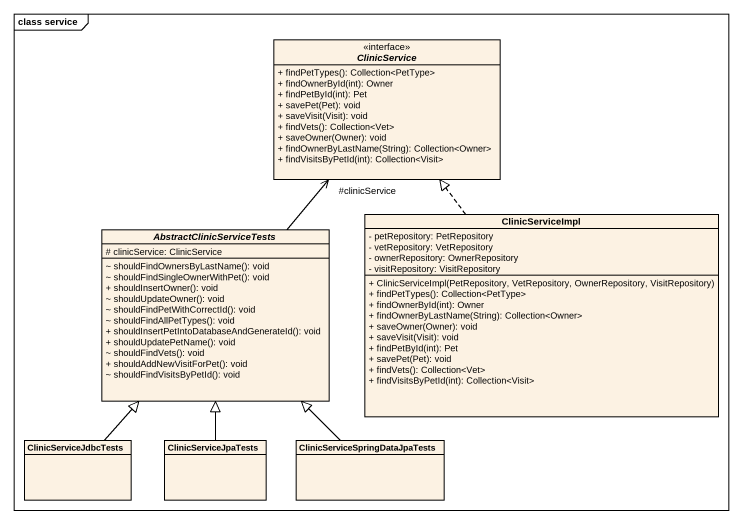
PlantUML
@startuml
mainframe class service
hide circle
hide empty members
skinparam classAttributeIconSize 0
interface ClinicService <<interface>> {
  + findPetTypes(): Collection<PetType>
  + findOwnerById(int): Owner
  + findPetById(int): Pet
  + savePet(Pet): void
  + saveVisit(Visit): void
  + findVets(): Collection<Vet>
  + saveOwner(Owner): void
  + findOwnerByLastName(String): Collection<Owner>
  + findVisitsByPetId(int): Collection<Visit>
}
class ClinicServiceImpl {
  - petRepository: PetRepository
  - vetRepository: VetRepository
  - ownerRepository: OwnerRepository
  - visitRepository: VisitRepository
  + ClinicServiceImpl(PetRepository, VetRepository, OwnerRepository, VisitRepository)
  + findPetTypes(): Collection<PetType>
  + findOwnerById(int): Owner
  + findOwnerByLastName(String): Collection<Owner>
  + saveOwner(Owner): void
  + saveVisit(Visit): void
  + findPetById(int): Pet
  + savePet(Pet): void
  + findVets(): Collection<Vet>
  + findVisitsByPetId(int): Collection<Visit>
}
abstract class AbstractClinicServiceTests {
  # clinicService: ClinicService
  ~ shouldFindOwnersByLastName(): void
  ~ shouldFindSingleOwnerWithPet(): void
  + shouldInsertOwner(): void
  ~ shouldUpdateOwner(): void
  ~ shouldFindPetWithCorrectId(): void
  ~ shouldFindAllPetTypes(): void
  + shouldInsertPetIntoDatabaseAndGenerateId(): void
  + shouldUpdatePetName(): void
  ~ shouldFindVets(): void
  + shouldAddNewVisitForPet(): void
  ~ shouldFindVisitsByPetId(): void
}
class ClinicServiceJdbcTests
class ClinicServiceJpaTests
class "ClinicServiceSpringDataJpaTests" as ClinicServiceSpringDataJpaTe
ClinicServiceImpl .up.|> ClinicService
AbstractClinicServiceTests -up-> "#clinicService" ClinicService
ClinicServiceJdbcTests -up-|> AbstractClinicServiceTests
ClinicServiceJpaTests -up-|> AbstractClinicServiceTests
ClinicServiceSpringDataJpaTe -up-|> AbstractClinicServiceTests
@enduml
